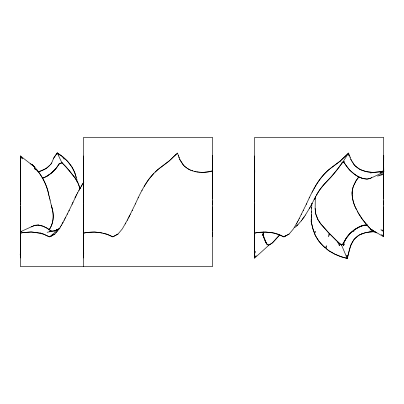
<?xml version="1.0" encoding="UTF-8"?>
<svg xmlns="http://www.w3.org/2000/svg" width="404" height="404" viewBox="0 0 404 404"><rect width="100%" height="100%" fill="white"/><g stroke="black" fill="none" stroke-linecap="round" stroke-linejoin="round"><path stroke-width="0.61" d="M20.377 206.267L20.377 256.934M20.377 205.025L20.377 204.227M20.377 203.343L20.377 202.717M20.377 201.566L20.377 200.389M20.402 160.767L20.377 169.15M83.502 206.267L83.502 256.934M83.502 205.909L83.502 205.555M83.502 205.025L83.502 204.227M83.502 203.343L83.502 202.454M83.502 201.566L83.502 200.389M83.502 160.181L83.502 190.461M83.502 158.681L83.502 158.363M212.58 158.418L212.58 160.267M212.58 155.641L212.58 156.883M212.58 236.562L212.58 236.037L212.681 236.663M212.58 235.855L212.58 235.209M212.58 232.048L212.58 234.911M212.58 233.27L212.585 231.977M212.58 206.777L212.58 230.497M212.58 200.727L212.58 205.101M212.58 174.341L212.58 199.026M212.58 172.589L212.58 173.427M212.58 172.084L212.58 160.843M254.601 206.267L254.601 256.934L256.237 255.641L254.601 258.111L268.716 245.344L272.463 242.839L279.876 234.618L277.149 237.84L276.073 238.491M254.601 205.909L254.601 205.555M254.601 205.025L254.601 204.227M254.601 203.343L254.601 202.717M254.601 201.566L254.601 200.389M254.601 158.681L254.601 158.363M311.868 203.409L311.196 221.756L312.863 228.649L315.16 235.239L318.852 241.203L323.488 246.344L328.811 250.717L334.966 254.232L340.966 256.697L347.278 258.368L346.89 255.161L347.667 256.868L347.193 258.499L341.011 256.712L334.729 254.136L328.811 250.717L326.154 248.536L326.7 245.708L325.286 247.803C320.705 243.986 316.867 239.102 314.585 233.593L315.691 231.416L314.196 232.406L312.863 228.649L311.196 221.756M383.679 164.802L383.679 164.105M383.679 163.938L383.679 160.843M383.679 158.418L383.679 160.267M383.446 155.757L383.75 155.606L383.684 163.974M383.679 155.641L383.679 156.883M383.679 236.562L383.679 236.037L383.679 236.774L370.534 229.058L369.17 227.538M383.679 234.572L383.679 234.229M383.679 233.27L383.633 232.032M383.679 228.578L383.679 230.497L380.836 229.785L383.679 231.628M383.679 227.083L383.679 206.777M383.679 200.727L383.679 205.101M383.679 172.589L383.679 173.427L377.518 176.124L383.679 174.341L383.679 199.026M383.679 170.897L380.689 171.715L383.679 170.897L383.795 171.973L383.669 164.746M20.377 199.839L20.377 169.554M212.58 157.873L212.58 170.841M352.879 187.815C351.323 193.087 352.318 198.793 353.99 203.929M383.679 168.322L383.679 164.973M20.377 159.928L20.377 159.282M83.502 159.928L83.502 159.282M254.601 159.928L254.601 159.282M315.312 197.011L315.145 208.464M20.377 164.963L20.377 160.837M383.679 229.376L383.679 229.73M212.58 171.407L212.575 171.72M352.086 193.127L352.091 192.779M20.377 170.821L20.377 171.897M20.372 252.202L20.377 231.8L32.416 226.331M83.502 170.821L83.512 171.902M83.497 252.202L83.466 231.846M212.58 235.507L212.58 233.911M254.601 170.821L254.601 199.839M311.221 220.503L311.206 221.387M311.302 215.928L311.332 214.691M20.372 157.09L20.377 155.944L22.77 158.893L20.377 157.146L20.377 158.626M315.357 198.233L315.367 197.935M311.226 219.988L311.242 219.357M311.257 218.221L311.277 217.589M212.58 155.631L212.58 158.348M311.413 212.277L311.439 211.646M311.595 207.565L311.565 208.252M383.684 168.498L383.679 170.841M285.401 235.784L283.921 236.86L278.422 234.365L272.594 232.881L265.751 232.017L257.575 232.537L254.601 233.128L254.601 231.79L254.601 252.202L255.636 251.51L254.424 254.025L254.601 256.298M254.601 170.907L254.611 171.902M20.382 256.323L20.311 257.964M83.507 256.323L83.436 257.964M254.606 256.323L254.601 258.111L254.601 137.451L383.679 137.451L383.679 236.774L381.618 234.411M383.694 157.237L383.714 157.838M348.541 155.697L348.581 153.111L340.123 161.151L348.581 153.111L350.95 159.636L354.576 165.418L359.949 169.549L366.529 171.745L373.569 172.458L380.725 171.71L373.286 172.387L370.508 173.028M269.69 244.673C266.367 246.627 265.312 240.173 264.1 237.921C263.635 236.007 263.039 233.931 263.433 231.962M20.377 172.321L20.377 172.023M383.684 231.977L383.679 235.855M337.789 242.86L337.946 241.9L328.25 232.361L329.109 233.244L328.432 236.764L329.755 233.891L334.557 238.784M383.684 172.084L383.679 171.407L380.002 172.957L383.679 171.069M83.507 231.876L83.507 233.133L86.476 232.537L94.647 232.017L101.495 232.881L107.318 234.365L112.893 236.83M20.382 231.876L20.377 233.032M51.672 162.938C48.874 167.281 44.061 170.089 39.127 171.498M263.393 232.275L263.317 233.446L262.161 235.411L263.383 234.229L263.767 237.138L266.66 243.703M336.562 240.804L341.254 244.804L342.779 244.102L346.475 237.623L348.859 234.588L354.692 229.386L361.136 225.937L364.388 225.018L366.842 224.821L367.463 225.654M20.367 171.786L20.382 172.286M53.626 158.323L57.242 152.929L59.146 155.156M353.005 187.456L353.455 186.128M212.585 172.129C213.807 169.14 205.732 173.326 212.019 171.043M354.061 184.678L355.904 181.017L358.858 176.836L356.141 180.588L353.414 186.214M353.126 187.097C351.026 193.087 352.429 199.818 354.631 205.626M353.561 185.865L353.778 185.35M51.273 163.883L53.959 157.53L57.242 152.929L62.64 156.712L64.221 159.237M68.877 210.979L77.629 192.698M72.77 202.752L73.028 202.187M72.048 204.363L72.321 203.757M135.446 203.757L129.482 215.938M161.11 167.079C148.5 176.003 141.516 190.34 135.32 204.04M299.137 218.756L306.545 203.757M332.214 167.079C319.498 176.073 312.514 190.552 306.272 204.363M20.437 165.428L20.377 171.023M311.055 205.49L314.292 199.207M132.138 210.711L132.396 210.171M303.237 210.711L303.495 210.171M314.145 199.51L315.479 196.98M69.271 210.171L65.61 217.403M83.81 253.02L83.325 254.025L83.502 256.298M314.433 198.909L314.761 198.263M67.17 214.347L67.433 213.837M127.24 220.301L129.204 216.488M130.295 214.347L130.426 214.09M129.088 216.716L129.765 215.393M301.399 214.347L301.525 214.09M74.947 197.904L75.513 196.809M75.76 196.329L76.043 195.773M76.755 194.39L76.452 194.986M138.072 197.904L138.39 197.283M128.735 217.403L128.972 216.948M309.171 197.904L309.489 197.283M312.1 192.223L312.262 191.91M64.115 220.301L65.726 217.175M77.381 193.178L83.865 182.002L81.638 185.416M64.776 219.024L65.049 218.488M298.339 220.301L299.278 218.488M127.901 219.024L128.038 218.756M297.374 222.155L298.48 220.029M64.256 220.029L61.181 225.573M62.842 222.74L63.15 222.155M118.013 234.032L122.291 228.947L127.381 220.029M297.682 221.564L293.395 228.947L289.113 234.037L283.921 236.86L278.058 234.229L274.407 233.345M341.385 244.733L342.779 244.102L343.592 245.794L343.062 243.955L346.435 237.951L349.97 233.603L351.763 232.042M316.458 195.203L317.362 193.567L317.11 194.031M311.908 203.914L312.181 203.409M343.203 243.748L343.39 243.4L344.173 244.925L343.839 242.526L346.289 238.219M54.888 234.032L59.166 228.947L61.453 225.114M315.105 197.647L316.685 194.794M79.613 189.052L78.79 190.521M80.477 187.501L80.048 188.279M81.477 185.704L81.047 186.476M312.418 191.602L312.6 191.269M313.842 189.052L314.408 188.047M314.706 187.501L315.004 186.961M315.706 185.704L315.272 186.476M315.554 196.839L315.782 196.43M311.095 205.414L309.858 207.646M310.131 207.161L310.282 206.883M141.915 190.521L142.178 190.052M144.172 186.476L144.445 185.997M313.019 190.521L313.282 190.052M316.867 194.476L317.044 194.157M305.298 215.186L309.848 207.666M62.66 223.094L62.12 223.998M60.302 227.043L60.57 226.594M125.785 223.094L125.245 223.998M296.884 223.094L296.344 223.998M332.745 175.104C327.432 181.103 321.311 186.481 317.367 193.556M49.056 229.901C53.429 223.695 54.202 215.756 52.111 208.585M319.574 190.117L317.65 193.127M309.403 208.429L309.631 208.05M69.185 170.473L75.028 177.912L65.913 166.65L62.054 162.832L59.378 163.61L55.737 168.938L53.449 171.357L48.056 175.578A21.457 12.388 -45 0 1 42.4 178.316M20.377 231.79L21.836 231.371M319.791 189.764L323.589 184.87L330.78 177.295M146.031 183.487L148.601 179.507L153.858 173.361M305.368 215.074L301.212 220.922M144.763 185.416L145.723 183.936M315.862 185.416C319.508 179.305 324.028 173.735 329.467 169.135M330.795 177.28L336.714 170.326L342.93 161.938L348.581 153.111M301.45 220.619L297.839 224.76L294.743 227.614M347.193 258.499L341.37 244.632L341.456 245.263M42.193 178.305C49.086 175.765 55.121 170.776 58.792 164.393L59.403 163.59L61.974 162.857M160.837 167.286L169.629 160.565M303.914 217.286L303.662 217.635M304.066 217.074L304.288 216.776M59.378 163.61L58.792 164.393M338.875 167.352L332.871 174.967M338.966 167.236L340.072 165.64C340.724 165.872 342.839 159.479 344.602 163.226M302.369 219.372L302.813 218.776M303.106 218.372L303.561 217.766M297.889 224.71L296.511 226.033M49.172 229.709C53.742 223.18 54.096 214.862 51.899 207.358M342.93 161.938L344.617 161.565M346.435 237.951L349.652 233.997M276.553 238.481L272.463 242.839L270.902 243.819M341.643 163.176L342.39 162.272M55.929 232.795L56.237 232.431M57.318 231.144L57.631 230.775M57.242 152.929L61.974 162.918L61.964 162.645M169.008 161.161L174.336 156.025M173.685 156.636L175.003 155.409M170.23 159.984L170.523 159.696M171.432 158.822L172.331 157.944M172.624 157.661L173.154 157.151M155.161 172.124L158.368 169.135M170.816 159.408L171.124 159.115M55.737 168.938L50.576 173.664M174.74 155.651L175.462 154.979M175.26 155.161L176.386 154.121M175.664 154.798L177.482 153.111L177.689 153.5M176.912 153.641L177.482 153.111L179.846 159.636L183.886 165.736M47.248 167.589L46.223 168.534L43.253 169.872M48.243 166.675L47.611 167.256M49.505 165.514L48.874 166.094M50.485 164.61L50.879 164.246M59.944 228.119L49.697 236.86L43.829 234.229L35.335 232.462L30.936 231.972L23.351 232.537L20.377 233.128L23.351 232.537L31.522 232.017L40.895 233.037L40.183 233.345C44.591 232.83 49.01 239.693 52.505 234.79M367.342 225.043C360.61 225.169 354.687 229.078 349.97 233.603M373.887 231.689L375.129 231.856L373.251 231.224L376.775 232.901M283.921 236.86L284.689 236.209M351.778 232.027L352.844 231.098L353.798 231.487L353.894 230.194L358.626 227.235M54.318 231.027L59.736 228.311M289.118 234.032L284.068 236.779M371.549 177.619L370.463 178.391L366.999 179.093L362.893 178.553L366.999 179.093L370.463 178.391L371.645 177.543M371.912 177.356L372.225 177.134M342.228 162.469L342.673 162.115L342.294 162.388M166.317 163.186L168.342 161.661M159.726 168.12L159.994 167.918M331.936 167.286L332.901 166.569M330.826 168.12L331.093 167.918M158.913 168.731L159.454 168.322M330.012 168.731L330.558 168.322M333.315 166.261L340.133 161.146L332.487 166.872M161.388 166.872L161.802 166.569M162.216 166.261L162.817 165.812M163.418 165.362L165.928 163.474M83.436 155.989L83.502 158.626M254.54 155.989L254.601 158.626M47.142 228.341L51.288 231.108L55.111 230.77L47.142 232.265M47.611 175.735L49.697 174.281M47.313 175.947L46.364 176.447M58.05 229.336L57.732 229.497M55.181 230.699L55.707 230.755L55.292 230.654M58.025 229.356L58.595 229.048M371.746 177.467L372.069 177.255M57.666 229.533L55.222 230.684M270.003 244.41L270.63 244.041M33.936 225.674L31.664 226.836L34.694 225.301L38.511 225.023L42.92 226.154L47.319 228.295L51.656 231.239M56.328 230.199C55.005 230.83 58.883 228.987 55.964 230.366L56.631 230.058M49.697 236.86L54.883 234.037L49.838 236.779M112.963 236.779L117.988 234.062L112.822 236.86L106.954 234.229L103.308 233.345M38.229 225.129L42.92 226.154L47.253 228.26M39.9 171.382L41.486 170.67M31.189 164.635L31.744 164.367C40.612 172.392 46.637 183.764 48.924 195.486M56.196 230.265L56.489 230.123M34.295 225.503L38.42 225.023M372.882 177.21L382.633 172.584M254.626 160.767L254.601 170.998M43.066 169.953L41.688 170.579M370.342 178.422L370.736 178.26M358.843 227.099L363.322 225.447L367.261 225.048M83.502 233.128C89.577 231.76 96.102 231.739 102.242 233.063M254.601 233.128C261.156 231.452 267.953 232.143 274.528 233.042M51.308 231.108L49.323 231.376M37.562 171.735L39.516 171.442M372.316 231.729L365.691 232.532L359.227 234.951L354.045 239.284L350.642 245.223L347.667 256.868C349.753 247.975 352.091 237.022 362.009 233.916L361.858 233.219L362.454 233.744C366.347 232.098 370.71 231.659 374.907 231.861M204.747 172.215L209.59 171.715M182.936 164.554C189.062 171.887 199.702 173.291 208.711 171.806M204.252 172.271L202.182 172.387M374.437 231.82L369.741 231.088M67.569 161.282L71.74 166.756M199.49 172.154L200.374 172.245M195.763 171.781L194.708 171.503M197.753 171.978L196.642 171.867M373.16 172.417C366.125 172.19 358.636 170.15 354.035 164.554M201.384 172.346L202.061 172.417M198.324 172.038L198.632 172.069M362.913 178.553L358.424 176.76L355.434 174.907M189.744 169.847L187.214 168.296M366.827 224.866L362.247 219.074L358.373 213.085M190.486 170.094L191.092 170.301M192.132 170.645L192.723 170.847M361.701 178.073L362.858 178.538M361.777 178.103C354.293 175.402 349.031 170.291 345.011 163.883M30.431 163.802L31.941 164.509L34.956 167.241L20.377 155.944L20.377 266.549L212.58 266.549L212.58 137.451L83.502 137.451L83.502 266.549M37.102 170.109L34.244 168.539L37.476 170.629M372.473 230.194L370.534 229.058M355.419 174.897L349.662 170.129L345.465 164.61M57.54 153.126C65.105 157.853 71.604 164.524 74.846 172.937M344.334 162.883L343.501 162.282M185.88 167.271L186.688 167.892M184.295 166.049L185.35 166.862M264.054 238.35C265.16 240.885 265.857 244.188 268.645 245.279L268.463 245.026L268.716 245.344M337.911 242.107L338.446 242.541L339.345 245.748L339.006 242.95L341.254 244.804M62.655 156.737L67.63 161.287M334.598 238.83L336.547 240.789M62.054 162.832L69.17 170.463M367.711 225.932L368.14 226.402M369.322 227.704L363.322 220.539M369.019 227.371L368.625 226.937M369.968 228.427L370.372 228.876M363.292 220.503L361.423 217.923M37.825 171.104L38.107 171.493M361.383 217.862L358.636 213.58L354.848 206.197M351.859 161.085L352.071 161.423M352.763 162.529L353.318 163.413M180.755 161.085L181.315 161.974M181.664 162.529L182.219 163.413M351.647 160.747L350.808 159.247M353.672 163.974L353.854 164.266M180.548 160.747L179.704 159.247M182.573 163.974L182.754 164.266M345.127 164.069L345.299 164.337M344.88 163.665L344.43 162.953M356.288 209.247L356.581 209.767M357.575 211.646L357.944 212.312M266.973 244.284L266.61 243.587M71.862 166.842L74.785 172.73L75.967 176.599M357.474 211.433L357.298 211.065M355.207 206.994L354.156 204.368M355.495 207.595L356.176 209.04M77.856 182.648L74.998 177.876L77.8 182.522L80.027 188.804M78.512 184.274L78.649 184.578M38.249 171.685C43.354 178.603 47.238 186.259 48.758 194.784M315.802 214.403L317.857 219.498L320.781 223.952L328.27 232.381L320.407 223.402L317.857 219.498L315.675 213.469M20.2 254.025L20.377 256.298M77.997 183.007L78.204 183.552M31.744 164.367L31.987 164.928M179.26 158.009L178.851 156.883M349.374 155.293L349.571 155.838M349.95 156.883L350.157 157.449M178.275 155.293L178.472 155.838M52.071 208.353L48.834 195.193M75.71 175.76L76.225 177.427M76.124 177.144L76.886 179.901L76.836 179.376M78.714 184.774L79.77 187.486M74.902 173.139L75.609 175.472M49.248 196.607L49.369 197.041M49.616 197.95L49.737 198.384M51.889 207.282L51.808 206.984M51.692 206.535L51.454 205.621M50.076 199.722L50.167 200.167M263.837 237.784L263.171 235.078L263.055 232.598M79.861 187.921L79.952 188.355M383.679 232.603L383.679 233.143M212.58 232.603L212.58 233.143M315.549 212.352L315.145 208.545L315.625 213.059L315.585 212.615M315.731 213.908L315.575 212.534M76.967 180.507L77.103 181.704M212.61 157.838L212.58 157.06M254.601 172.023L254.747 172.331L254.601 160.837M83.502 172.023L83.648 172.331L83.502 160.837M83.502 199.839L83.502 190.395M383.679 157.873L383.679 158.398M383.679 227.25L383.679 228.543M311.292 216.453L311.292 216.706M372.584 230.598L371.715 230.033L373.357 230.906L370.685 229.189L372.584 230.598M373.059 231.078C371.468 229.851 373.286 231.239 373.059 231.078"/></g></svg>
